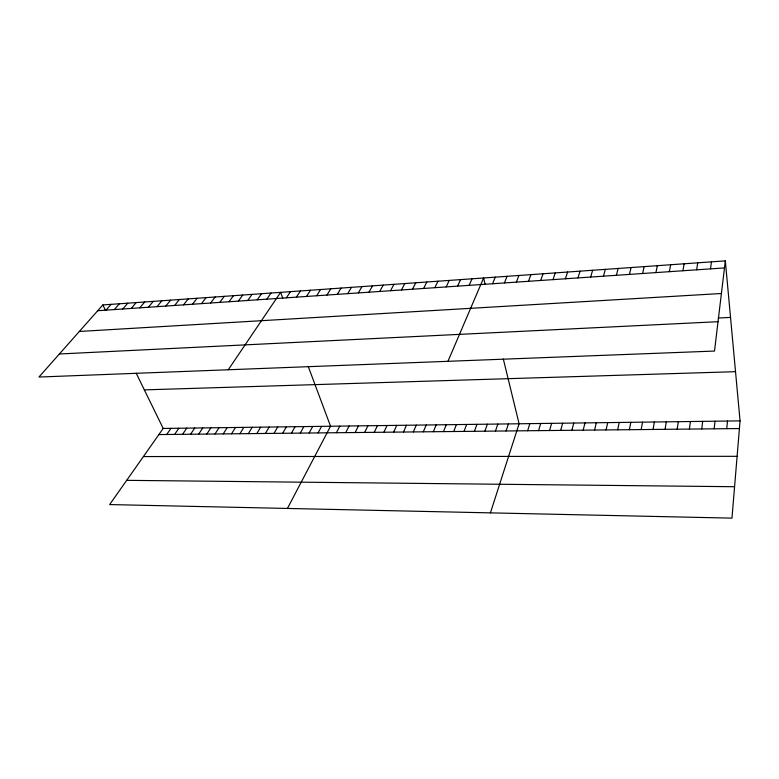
<?xml version="1.0" encoding="UTF-8"?>
<svg xmlns="http://www.w3.org/2000/svg" width="779" height="779" viewBox="0 0 779 779"><rect width="100%" height="100%" fill="white"/><g stroke="black" fill="none" stroke-linecap="round" stroke-linejoin="round"><path stroke-width="1.17" d="M740.05 420.874L731.968 518.132L109.644 504.568L163.191 428.44L740.05 420.874L725.327 260.868L102.847 304.94L38.95 377.046L714.509 351.056L725.327 260.868M726.739 428.684L727.479 421.04M714.177 428.82L715.015 421.205M701.733 428.947L702.668 421.371M689.396 429.073L690.428 421.527M710.487 268.872L711.461 261.851M677.175 429.2L678.305 421.682M696.64 269.816L697.731 262.825M665.062 429.326L666.279 421.848M682.93 270.751L684.137 263.789M653.055 429.453L654.36 422.004M641.146 429.57L642.548 422.16M669.356 271.676L670.68 264.733M629.354 429.696L630.834 422.306M655.918 272.592L657.349 265.678M617.65 429.813L619.227 422.461M642.607 273.507L644.155 266.613M606.062 429.94L607.717 422.608M594.562 430.057L596.305 422.763M629.432 274.403L631.087 267.538M583.169 430.174L584.99 422.909M616.384 275.299L618.146 268.453M571.874 430.29L573.772 423.055M603.452 276.175L605.322 269.368M560.676 430.407L562.652 423.201M549.565 430.524L551.629 423.348M590.657 277.051L592.634 270.264M538.562 430.631L540.694 423.494M577.979 277.918L580.053 271.15M527.636 430.748L529.847 423.63M565.427 278.775L567.599 272.037M490.419 512.864L519.096 423.776L503.331 359.031M506.077 430.972L508.434 423.912M552.993 279.622L555.261 272.913M495.425 431.079L497.849 424.049M540.675 280.469L543.041 273.78M484.869 431.196L487.362 424.185M474.401 431.303L476.962 424.321M528.474 281.297L530.927 274.636M464.011 431.41L466.64 424.458M516.38 282.125L518.931 275.484M453.709 431.517L456.406 424.594M504.412 282.943L507.041 276.321M443.494 431.624L446.26 424.73M433.367 431.722L436.182 424.857M492.542 283.751L495.269 277.158M423.309 431.829L426.201 424.993M447.954 361.32L483.603 277.986L485.2 284.559M413.337 431.936L416.288 425.12M469.143 285.348L472.035 278.804M403.454 432.033L406.463 425.246M393.638 432.141L396.706 425.373M457.604 286.136L460.584 279.612M383.911 432.238L387.027 425.5M446.172 286.915L449.23 280.421M374.251 432.335L377.435 425.626M364.669 432.433L367.912 425.753M434.838 287.694L437.973 281.209M355.166 432.54L358.457 425.879M423.61 288.464L426.824 282.008M345.74 432.637L349.08 426.006M412.481 289.223L415.772 282.787M336.382 432.734L339.78 426.123M287.441 508.444L330.549 426.24L308.27 366.549M401.458 289.973L404.827 283.556M318.085 432.92L321.581 426.366M390.532 290.723L393.97 284.325M309.136 433.017L312.681 426.483M379.694 291.453L383.21 285.095M300.256 433.105L303.849 426.59M291.434 433.192L295.085 426.707M368.954 292.193L372.537 285.844M282.689 433.29L286.38 426.824M358.321 292.914L361.972 286.594M274.004 433.377L277.743 426.941M347.765 293.634L351.485 287.334M265.386 433.465L269.174 427.048M256.827 433.552L260.663 427.165M337.307 294.355L341.095 288.074M248.335 433.64L252.211 427.272M239.903 433.728L243.827 427.379M326.946 295.056L330.793 288.805M231.538 433.815L235.492 427.486M316.663 295.757L320.578 289.525M223.222 433.903L227.234 427.603M306.478 296.458L310.461 290.246M214.975 433.991L219.026 427.71M296.38 297.15L300.421 290.957M206.795 434.069L210.875 427.817M198.664 434.156L202.783 427.914M286.36 297.831L290.46 291.658M190.592 434.244L194.75 428.022M228.266 369.762L280.596 292.359L282.826 298.357M182.578 434.322L186.775 428.129M266.798 299.165L271.014 293.031M174.623 434.409L178.858 428.236M166.716 434.487L171 428.333M257.236 299.818L261.51 293.712M247.751 300.47L252.084 294.374M238.355 301.113L242.736 295.037M229.026 301.746L233.457 295.689M219.775 302.379L224.264 296.341M210.603 303.002L215.14 296.994M201.498 303.625L206.084 297.627M192.471 304.238L197.106 298.269M183.513 304.852L188.197 298.902M174.632 305.456L179.355 299.526M165.82 306.059L170.591 300.149M157.066 306.663L161.886 300.762M148.39 307.247L153.259 301.376M139.782 307.841L144.69 301.979M131.242 308.426L136.189 302.583M122.77 309L127.756 303.177M114.357 309.575L119.391 303.771M106.012 310.149L111.085 304.355M97.735 310.714L724.48 267.918M79.341 331.464L721.412 293.498M718.238 318.027L730.527 317.404M59.379 353.987L718.034 321.698M144.349 389.88L735.522 371.68M158.877 434.565L739.407 428.557M143.404 456.562L737.109 456.319M126.685 480.341L734.578 486.719M102.847 304.94L105.408 310.178M136.189 373.18L163.191 428.44"/></g></svg>
